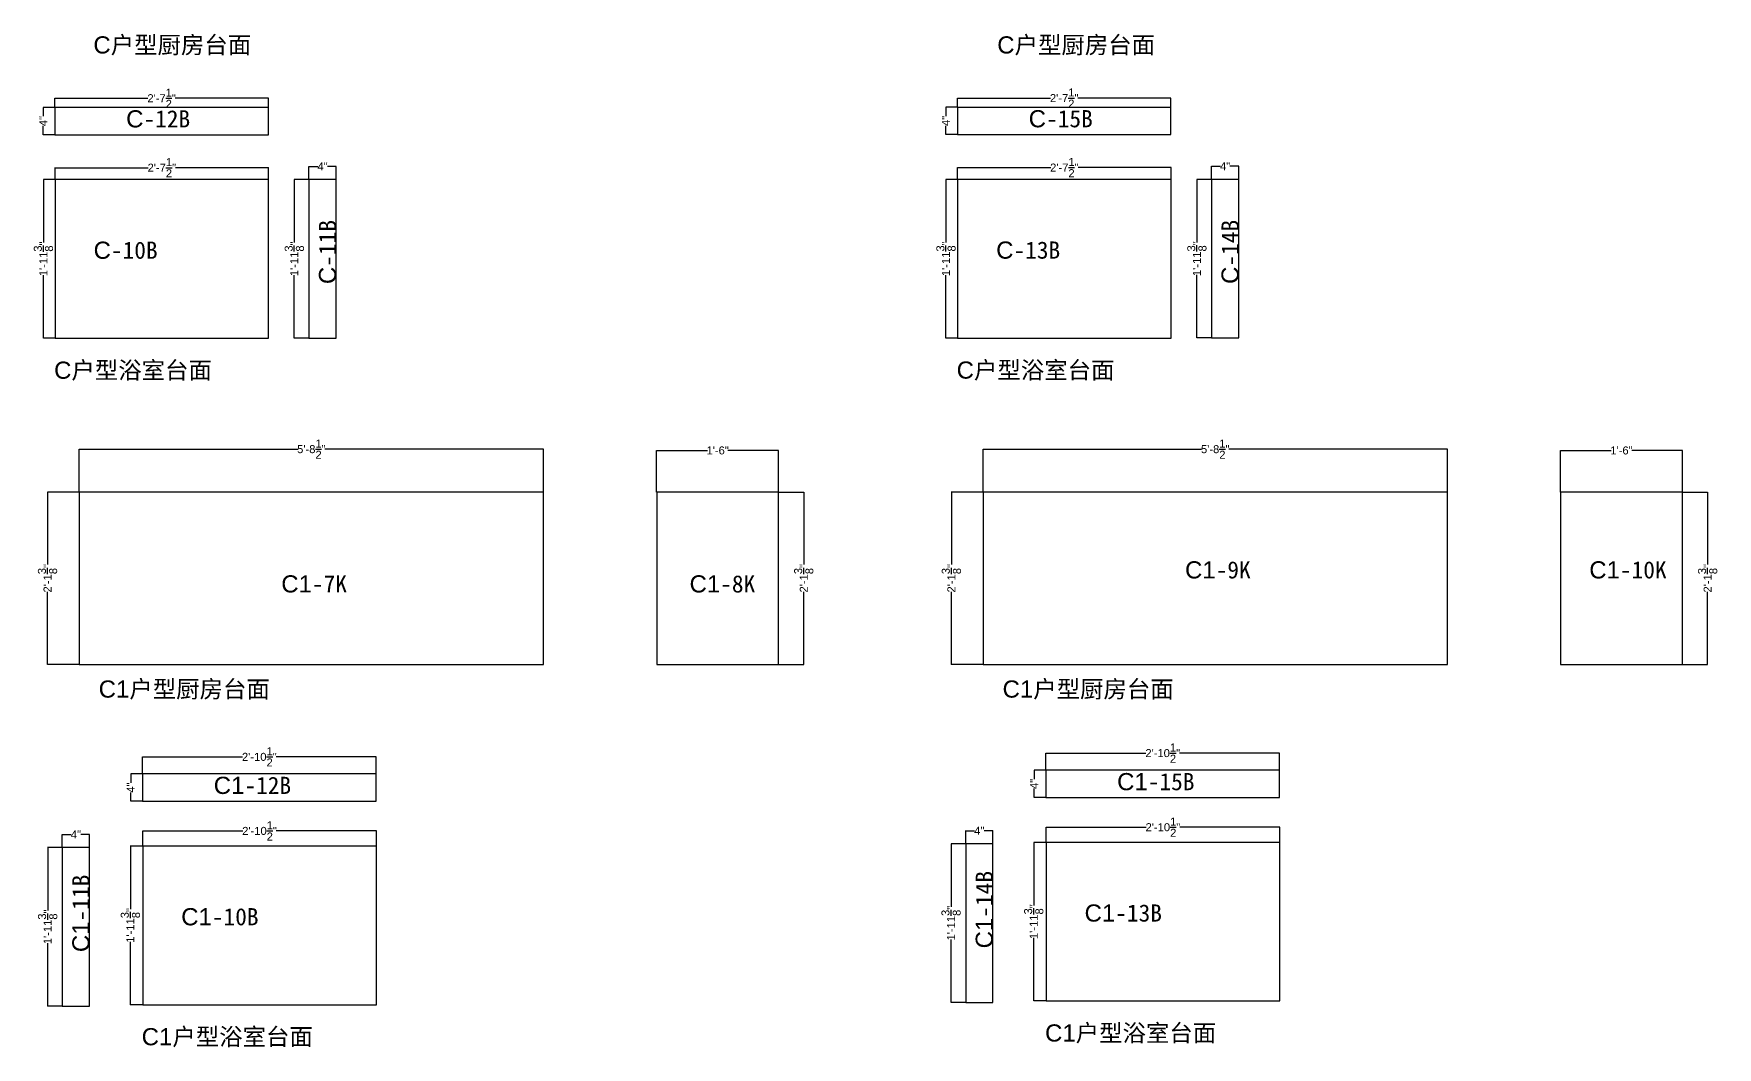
# Model space of a CAD drawing. Header units: inches. Extents: x -997106 to 39633, y -30199 to 1961.
# Drawn here: x 11716 to 18027, y -18119 to -14322 of the extents above; entities that cross this region are included whole.
import ezdxf

# ---------------------------------------------------------------- set-up
doc = ezdxf.new("R2010")
doc.units = ezdxf.units.IN
doc.header["$MEASUREMENT"] = 0
doc.layers.get('Defpoints').update_dxf_attribs({"color": 3})
doc.layers.add('编号', color=10, linetype='Continuous', plot=False)
doc.styles.get("Standard").update_dxf_attribs({"font": 'arial.ttf'})
doc.dimstyles.get("Standard").update_dxf_attribs({"dimtxt": 30, "dimasz": 1, "dimexe": 0.18, "dimexo": 0.0625, "dimgap": 0.09, "dimtad": 0, "dimtoh": 1, "dimdec": 4, "dimlfac": 0.03937, "dimzin": 0, "dimdsep": 46, "dimlunit": 4, "dimtxsty": 'Standard', "dimblk": 'ARCHTICK', "dimcen": 1, "dimadec": 0, "dimazin": 0, "dimtfac": 1, "dimtdec": 4, "dimtix": 1, "dimtofl": 0, "dimtmove": 2, "dimatfit": 3, "dimldrblk": 'ARCHTICK', "dimfxl": 1, "dimtolj": 1, "dimtzin": 0, "dimarcsym": 0})

# ---------------------------------------------------------------- blocks, each defined once
blk = doc.blocks.new('_ArchTick')
at = {"color": 0, "linetype": 'ByBlock', "const_width": 0.15}
blk.add_lwpolyline([(-0.5, -0.5), (0.5, 0.5)], dxfattribs=at)
blk = doc.blocks.new('*D314')
at = {"color": 0, "lineweight": -2, "transparency": 16777216}
for p, q in [((11887, -16039.2), (11887, -15878)), ((11887, -15878.2), (12706.1, -15878.2)), ((13627, -15878.2), (12807.9, -15878.2)), ((13627, -16039.2), (13627, -15878))]:
    blk.add_line(p, q, dxfattribs=at)
at = {"layer": 'Defpoints', "color": 0, "transparency": 16777216}
for p in [(13627, -15878.2), (11887, -16039.3), (13627, -16039.3)]:
    blk.add_point(p, dxfattribs=at)
at = {"color": 0, "lineweight": -2, "transparency": 16777216, "rotation": 180}
blk.add_blockref('_ArchTick', (11887, -15878.2), dxfattribs=at)
at = {"color": 0, "lineweight": -2, "transparency": 16777216}
blk.add_blockref('_ArchTick', (13627, -15878.2), dxfattribs=at)
at = {"color": 0, "transparency": 16777216, "insert": (12757, -15878.2), "char_height": 30, "attachment_point": 5}
blk.add_mtext('\\A1;5\'-8{\\H1x;\\S1/2;}"', dxfattribs=at)
blk = doc.blocks.new('*D315')
at = {"color": 0, "lineweight": -2, "transparency": 16777216}
for p, q in [((11887, -16039.3), (11767.8, -16039.3)), ((11768, -16039.3), (11768, -16310.7)), ((11768, -16684.3), (11768, -16412.9)), ((11887, -16684.3), (11767.8, -16684.3))]:
    blk.add_line(p, q, dxfattribs=at)
at = {"layer": 'Defpoints', "color": 0, "transparency": 16777216}
for p in [(11887, -16039.3), (11768, -16684.3), (11887, -16684.3)]:
    blk.add_point(p, dxfattribs=at)
at = {"color": 0, "lineweight": -2, "transparency": 16777216}
for p, rotation in [((11768, -16039.3), 90), ((11768, -16684.3), 270)]:
    blk.add_blockref('_ArchTick', p, dxfattribs=dict(at, rotation=rotation))
at = {"color": 0, "transparency": 16777216, "insert": (11768, -16361.8), "char_height": 30, "attachment_point": 5, "rotation": 90}
blk.add_mtext('\\A1;2\'-1{\\H1x;\\S3/8;}"', dxfattribs=at)
blk = doc.blocks.new('*D316')
at = {"color": 0, "lineweight": -2, "transparency": 16777216}
for p, q in [((14051.1, -16039.2), (14051.1, -15883)), ((14051.1, -15883.2), (14241.1, -15883.2)), ((14508.1, -15883.2), (14318.2, -15883.2)), ((14508.1, -16039.2), (14508.1, -15883))]:
    blk.add_line(p, q, dxfattribs=at)
at = {"layer": 'Defpoints', "color": 0, "transparency": 16777216}
for p in [(14508.1, -15883.2), (14051.1, -16039.3), (14508.1, -16039.3)]:
    blk.add_point(p, dxfattribs=at)
at = {"color": 0, "lineweight": -2, "transparency": 16777216, "rotation": 180}
blk.add_blockref('_ArchTick', (14051.1, -15883.2), dxfattribs=at)
at = {"color": 0, "lineweight": -2, "transparency": 16777216}
blk.add_blockref('_ArchTick', (14508.1, -15883.2), dxfattribs=at)
at = {"color": 0, "transparency": 16777216, "insert": (14279.6, -15883.2), "char_height": 30, "attachment_point": 5}
blk.add_mtext('\\A1;1\'-6"', dxfattribs=at)
blk = doc.blocks.new('*D317')
at = {"color": 0, "lineweight": -2, "transparency": 16777216}
for p, q in [((14508.2, -16039.3), (14602.6, -16039.3)), ((14602.4, -16039.3), (14602.4, -16310.7)), ((14602.4, -16684.3), (14602.4, -16412.9)), ((14508.2, -16684.3), (14602.6, -16684.3))]:
    blk.add_line(p, q, dxfattribs=at)
at = {"layer": 'Defpoints', "color": 0, "transparency": 16777216}
for p in [(14508.1, -16039.3), (14508.1, -16684.3), (14602.4, -16684.3)]:
    blk.add_point(p, dxfattribs=at)
at = {"color": 0, "lineweight": -2, "transparency": 16777216}
for p, rotation in [((14602.4, -16039.3), 90), ((14602.4, -16684.3), 270)]:
    blk.add_blockref('_ArchTick', p, dxfattribs=dict(at, rotation=rotation))
at = {"color": 0, "transparency": 16777216, "insert": (14602.4, -16361.8), "char_height": 30, "attachment_point": 5, "rotation": 90}
blk.add_mtext('\\A1;2\'-1{\\H1x;\\S3/8;}"', dxfattribs=at)
blk = doc.blocks.new('*D318')
at = {"color": 0, "lineweight": -2, "transparency": 16777216}
for p, q in [((15274.7, -16039.2), (15274.7, -15878)), ((15274.7, -15878.2), (16093.8, -15878.2)), ((17014.7, -15878.2), (16195.6, -15878.2)), ((17014.7, -16039.2), (17014.7, -15878))]:
    blk.add_line(p, q, dxfattribs=at)
at = {"layer": 'Defpoints', "color": 0, "transparency": 16777216}
for p in [(17014.7, -15878.2), (15274.7, -16039.3), (17014.7, -16039.3)]:
    blk.add_point(p, dxfattribs=at)
at = {"color": 0, "lineweight": -2, "transparency": 16777216, "rotation": 180}
blk.add_blockref('_ArchTick', (15274.7, -15878.2), dxfattribs=at)
at = {"color": 0, "lineweight": -2, "transparency": 16777216}
blk.add_blockref('_ArchTick', (17014.7, -15878.2), dxfattribs=at)
at = {"color": 0, "transparency": 16777216, "insert": (16144.7, -15878.2), "char_height": 30, "attachment_point": 5}
blk.add_mtext('\\A1;5\'-8{\\H1x;\\S1/2;}"', dxfattribs=at)
blk = doc.blocks.new('*D319')
at = {"color": 0, "lineweight": -2, "transparency": 16777216}
for p, q in [((15274.7, -16039.3), (15155.5, -16039.3)), ((15155.7, -16039.3), (15155.7, -16310.7)), ((15155.7, -16684.3), (15155.7, -16412.9)), ((15274.7, -16684.3), (15155.5, -16684.3))]:
    blk.add_line(p, q, dxfattribs=at)
at = {"layer": 'Defpoints', "color": 0, "transparency": 16777216}
for p in [(15274.7, -16039.3), (15155.7, -16684.3), (15274.7, -16684.3)]:
    blk.add_point(p, dxfattribs=at)
at = {"color": 0, "lineweight": -2, "transparency": 16777216}
for p, rotation in [((15155.7, -16039.3), 90), ((15155.7, -16684.3), 270)]:
    blk.add_blockref('_ArchTick', p, dxfattribs=dict(at, rotation=rotation))
at = {"color": 0, "transparency": 16777216, "insert": (15155.7, -16361.8), "char_height": 30, "attachment_point": 5, "rotation": 90}
blk.add_mtext('\\A1;2\'-1{\\H1x;\\S3/8;}"', dxfattribs=at)
blk = doc.blocks.new('*D320')
at = {"color": 0, "lineweight": -2, "transparency": 16777216}
for p, q in [((17438.8, -16039.2), (17438.8, -15883)), ((17438.8, -15883.2), (17628.8, -15883.2)), ((17895.8, -15883.2), (17705.9, -15883.2)), ((17895.8, -16039.2), (17895.8, -15883))]:
    blk.add_line(p, q, dxfattribs=at)
at = {"layer": 'Defpoints', "color": 0, "transparency": 16777216}
for p in [(17895.8, -15883.2), (17438.8, -16039.3), (17895.8, -16039.3)]:
    blk.add_point(p, dxfattribs=at)
at = {"color": 0, "lineweight": -2, "transparency": 16777216, "rotation": 180}
blk.add_blockref('_ArchTick', (17438.8, -15883.2), dxfattribs=at)
at = {"color": 0, "lineweight": -2, "transparency": 16777216}
blk.add_blockref('_ArchTick', (17895.8, -15883.2), dxfattribs=at)
at = {"color": 0, "transparency": 16777216, "insert": (17667.3, -15883.2), "char_height": 30, "attachment_point": 5}
blk.add_mtext('\\A1;1\'-6"', dxfattribs=at)
blk = doc.blocks.new('*D321')
at = {"color": 0, "lineweight": -2, "transparency": 16777216}
for p, q in [((17895.9, -16039.3), (17990.3, -16039.3)), ((17990.1, -16039.3), (17990.1, -16310.7)), ((17990.1, -16684.3), (17990.1, -16412.9)), ((17895.9, -16684.3), (17990.3, -16684.3))]:
    blk.add_line(p, q, dxfattribs=at)
at = {"layer": 'Defpoints', "color": 0, "transparency": 16777216}
for p in [(17895.8, -16039.3), (17895.8, -16684.3), (17990.1, -16684.3)]:
    blk.add_point(p, dxfattribs=at)
at = {"color": 0, "lineweight": -2, "transparency": 16777216}
for p, rotation in [((17990.1, -16039.3), 90), ((17990.1, -16684.3), 270)]:
    blk.add_blockref('_ArchTick', p, dxfattribs=dict(at, rotation=rotation))
at = {"color": 0, "transparency": 16777216, "insert": (17990.1, -16361.8), "char_height": 30, "attachment_point": 5, "rotation": 90}
blk.add_mtext('\\A1;2\'-1{\\H1x;\\S3/8;}"', dxfattribs=at)
blk = doc.blocks.new('*D1256')
at = {"color": 0, "lineweight": -2, "transparency": 16777216}
for p, q in [((12747.8, -14868.3), (12692.8, -14868.3)), ((12692.9, -14868.3), (12692.9, -15104.2)), ((12692.9, -15462.3), (12692.9, -15226.4)), ((12747.8, -15462.3), (12692.8, -15462.3))]:
    blk.add_line(p, q, dxfattribs=at)
at = {"layer": 'Defpoints', "color": 0, "transparency": 16777216}
for p in [(12747.9, -14868.3), (12692.9, -15462.3), (12747.9, -15462.3)]:
    blk.add_point(p, dxfattribs=at)
at = {"color": 0, "lineweight": -2, "transparency": 16777216}
for p, rotation in [((12692.9, -14868.3), 90), ((12692.9, -15462.3), 270)]:
    blk.add_blockref('_ArchTick', p, dxfattribs=dict(at, rotation=rotation))
at = {"color": 0, "transparency": 16777216, "insert": (12692.9, -15165.3), "char_height": 30, "attachment_point": 5, "rotation": 90}
blk.add_mtext('\\A1;1\'-11{\\H1x;\\S3/8;}"', dxfattribs=at)
blk = doc.blocks.new('*D1257')
at = {"color": 0, "lineweight": -2, "transparency": 16777216}
for p, q in [((12747.9, -14868.2), (12747.9, -14819)), ((12747.9, -14819.2), (12781, -14819.2)), ((12849.9, -14819.2), (12816.8, -14819.2)), ((12849.9, -14868.2), (12849.9, -14819))]:
    blk.add_line(p, q, dxfattribs=at)
at = {"layer": 'Defpoints', "color": 0, "transparency": 16777216}
for p in [(12849.9, -14819.2), (12747.9, -14868.3), (12849.9, -14868.3)]:
    blk.add_point(p, dxfattribs=at)
at = {"color": 0, "lineweight": -2, "transparency": 16777216, "rotation": 180}
blk.add_blockref('_ArchTick', (12747.9, -14819.2), dxfattribs=at)
at = {"color": 0, "lineweight": -2, "transparency": 16777216}
blk.add_blockref('_ArchTick', (12849.9, -14819.2), dxfattribs=at)
at = {"color": 0, "transparency": 16777216, "insert": (12798.9, -14819.2), "char_height": 30, "attachment_point": 5}
blk.add_mtext('\\A1;4"', dxfattribs=at)
blk = doc.blocks.new('*D1258')
at = {"color": 0, "lineweight": -2, "transparency": 16777216}
for p, q in [((11796.4, -14868.5), (11796.4, -14823.8)), ((11796.4, -14824), (12145.2, -14824)), ((12596.4, -14824), (12247.5, -14824)), ((12596.4, -14868.5), (12596.4, -14823.8))]:
    blk.add_line(p, q, dxfattribs=at)
at = {"layer": 'Defpoints', "color": 0, "transparency": 16777216}
for p in [(12596.4, -14824), (11796.4, -14868.5), (12596.4, -14868.5)]:
    blk.add_point(p, dxfattribs=at)
at = {"color": 0, "lineweight": -2, "transparency": 16777216, "rotation": 180}
blk.add_blockref('_ArchTick', (11796.4, -14824), dxfattribs=at)
at = {"color": 0, "lineweight": -2, "transparency": 16777216}
blk.add_blockref('_ArchTick', (12596.4, -14824), dxfattribs=at)
at = {"color": 0, "transparency": 16777216, "insert": (12196.4, -14824), "char_height": 30, "attachment_point": 5}
blk.add_mtext('\\A1;2\'-7{\\H1x;\\S1/2;}"', dxfattribs=at)
blk = doc.blocks.new('*D1259')
at = {"color": 0, "lineweight": -2, "transparency": 16777216}
for p, q in [((11796.3, -14868.5), (11752.4, -14868.5)), ((11752.6, -14868.5), (11752.6, -15104.5)), ((11752.6, -15462.5), (11752.6, -15226.6)), ((11796.3, -15462.5), (11752.4, -15462.5))]:
    blk.add_line(p, q, dxfattribs=at)
at = {"layer": 'Defpoints', "color": 0, "transparency": 16777216}
for p in [(11796.4, -14868.5), (11752.6, -15462.5), (11796.4, -15462.5)]:
    blk.add_point(p, dxfattribs=at)
at = {"color": 0, "lineweight": -2, "transparency": 16777216}
for p, rotation in [((11752.6, -14868.5), 90), ((11752.6, -15462.5), 270)]:
    blk.add_blockref('_ArchTick', p, dxfattribs=dict(at, rotation=rotation))
at = {"color": 0, "transparency": 16777216, "insert": (11752.6, -15165.5), "char_height": 30, "attachment_point": 5, "rotation": 90}
blk.add_mtext('\\A1;1\'-11{\\H1x;\\S3/8;}"', dxfattribs=at)
blk = doc.blocks.new('*D1260')
at = {"color": 0, "lineweight": -2, "transparency": 16777216}
for p, q in [((11795.6, -14598.4), (11751.9, -14598.4)), ((11752.1, -14598.4), (11752.1, -14631.5)), ((11795.6, -14700.4), (11751.9, -14700.4)), ((11752.1, -14700.4), (11752.1, -14667.3))]:
    blk.add_line(p, q, dxfattribs=at)
at = {"layer": 'Defpoints', "color": 0, "transparency": 16777216}
for p in [(11795.7, -14598.4), (11752.1, -14700.4), (11795.7, -14700.4)]:
    blk.add_point(p, dxfattribs=at)
at = {"color": 0, "lineweight": -2, "transparency": 16777216}
for p, rotation in [((11752.1, -14598.4), 90), ((11752.1, -14700.4), 270)]:
    blk.add_blockref('_ArchTick', p, dxfattribs=dict(at, rotation=rotation))
at = {"color": 0, "transparency": 16777216, "insert": (11752.1, -14649.4), "char_height": 30, "attachment_point": 5, "rotation": 90}
blk.add_mtext('\\A1;4"', dxfattribs=at)
blk = doc.blocks.new('*D1261')
at = {"color": 0, "lineweight": -2, "transparency": 16777216}
for p, q in [((11795.7, -14598.3), (11795.7, -14563.6)), ((11795.7, -14563.8), (12144.5, -14563.8)), ((12595.7, -14563.8), (12246.8, -14563.8)), ((12595.7, -14598.3), (12595.7, -14563.6))]:
    blk.add_line(p, q, dxfattribs=at)
at = {"layer": 'Defpoints', "color": 0, "transparency": 16777216}
for p in [(12595.7, -14563.8), (11795.7, -14598.4), (12595.7, -14598.4)]:
    blk.add_point(p, dxfattribs=at)
at = {"color": 0, "lineweight": -2, "transparency": 16777216, "rotation": 180}
blk.add_blockref('_ArchTick', (11795.7, -14563.8), dxfattribs=at)
at = {"color": 0, "lineweight": -2, "transparency": 16777216}
blk.add_blockref('_ArchTick', (12595.7, -14563.8), dxfattribs=at)
at = {"color": 0, "transparency": 16777216, "insert": (12195.7, -14563.8), "char_height": 30, "attachment_point": 5}
blk.add_mtext('\\A1;2\'-7{\\H1x;\\S1/2;}"', dxfattribs=at)
blk = doc.blocks.new('*D1262')
at = {"color": 0, "lineweight": -2, "transparency": 16777216}
for p, q in [((16130.7, -14867.8), (16075.6, -14867.8)), ((16075.8, -14867.8), (16075.8, -15103.7)), ((16075.8, -15461.8), (16075.8, -15225.9)), ((16130.7, -15461.8), (16075.6, -15461.8))]:
    blk.add_line(p, q, dxfattribs=at)
at = {"layer": 'Defpoints', "color": 0, "transparency": 16777216}
for p in [(16130.8, -14867.8), (16075.8, -15461.8), (16130.8, -15461.8)]:
    blk.add_point(p, dxfattribs=at)
at = {"color": 0, "lineweight": -2, "transparency": 16777216}
for p, rotation in [((16075.8, -14867.8), 90), ((16075.8, -15461.8), 270)]:
    blk.add_blockref('_ArchTick', p, dxfattribs=dict(at, rotation=rotation))
at = {"color": 0, "transparency": 16777216, "insert": (16075.8, -15164.8), "char_height": 30, "attachment_point": 5, "rotation": 90}
blk.add_mtext('\\A1;1\'-11{\\H1x;\\S3/8;}"', dxfattribs=at)
blk = doc.blocks.new('*D1263')
at = {"color": 0, "lineweight": -2, "transparency": 16777216}
for p, q in [((16130.8, -14867.7), (16130.8, -14818.5)), ((16130.8, -14818.7), (16163.8, -14818.7)), ((16232.8, -14818.7), (16199.7, -14818.7)), ((16232.8, -14867.7), (16232.8, -14818.5))]:
    blk.add_line(p, q, dxfattribs=at)
at = {"layer": 'Defpoints', "color": 0, "transparency": 16777216}
for p in [(16232.8, -14818.7), (16130.8, -14867.8), (16232.8, -14867.8)]:
    blk.add_point(p, dxfattribs=at)
at = {"color": 0, "lineweight": -2, "transparency": 16777216, "rotation": 180}
blk.add_blockref('_ArchTick', (16130.8, -14818.7), dxfattribs=at)
at = {"color": 0, "lineweight": -2, "transparency": 16777216}
blk.add_blockref('_ArchTick', (16232.8, -14818.7), dxfattribs=at)
at = {"color": 0, "transparency": 16777216, "insert": (16181.8, -14818.7), "char_height": 30, "attachment_point": 5}
blk.add_mtext('\\A1;4"', dxfattribs=at)
blk = doc.blocks.new('*D1264')
at = {"color": 0, "lineweight": -2, "transparency": 16777216}
for p, q in [((15179.2, -14868), (15179.2, -14823.3)), ((15179.2, -14823.5), (15528.1, -14823.5)), ((15979.2, -14823.5), (15630.4, -14823.5)), ((15979.2, -14868), (15979.2, -14823.3))]:
    blk.add_line(p, q, dxfattribs=at)
at = {"layer": 'Defpoints', "color": 0, "transparency": 16777216}
for p in [(15979.2, -14823.5), (15179.2, -14868), (15979.2, -14868)]:
    blk.add_point(p, dxfattribs=at)
at = {"color": 0, "lineweight": -2, "transparency": 16777216, "rotation": 180}
blk.add_blockref('_ArchTick', (15179.2, -14823.5), dxfattribs=at)
at = {"color": 0, "lineweight": -2, "transparency": 16777216}
blk.add_blockref('_ArchTick', (15979.2, -14823.5), dxfattribs=at)
at = {"color": 0, "transparency": 16777216, "insert": (15579.2, -14823.5), "char_height": 30, "attachment_point": 5}
blk.add_mtext('\\A1;2\'-7{\\H1x;\\S1/2;}"', dxfattribs=at)
blk = doc.blocks.new('*D1265')
at = {"color": 0, "lineweight": -2, "transparency": 16777216}
for p, q in [((15179.2, -14868), (15135.2, -14868)), ((15135.4, -14868), (15135.4, -15104)), ((15135.4, -15462), (15135.4, -15226.1)), ((15179.2, -15462), (15135.2, -15462))]:
    blk.add_line(p, q, dxfattribs=at)
at = {"layer": 'Defpoints', "color": 0, "transparency": 16777216}
for p in [(15179.2, -14868), (15135.4, -15462), (15179.2, -15462)]:
    blk.add_point(p, dxfattribs=at)
at = {"color": 0, "lineweight": -2, "transparency": 16777216}
for p, rotation in [((15135.4, -14868), 90), ((15135.4, -15462), 270)]:
    blk.add_blockref('_ArchTick', p, dxfattribs=dict(at, rotation=rotation))
at = {"color": 0, "transparency": 16777216, "insert": (15135.4, -15165), "char_height": 30, "attachment_point": 5, "rotation": 90}
blk.add_mtext('\\A1;1\'-11{\\H1x;\\S3/8;}"', dxfattribs=at)
blk = doc.blocks.new('*D1266')
at = {"color": 0, "lineweight": -2, "transparency": 16777216}
for p, q in [((15178.4, -14597.9), (15134.8, -14597.9)), ((15135, -14597.9), (15135, -14631)), ((15178.4, -14699.9), (15134.8, -14699.9)), ((15135, -14699.9), (15135, -14666.8))]:
    blk.add_line(p, q, dxfattribs=at)
at = {"layer": 'Defpoints', "color": 0, "transparency": 16777216}
for p in [(15178.5, -14597.9), (15135, -14699.9), (15178.5, -14699.9)]:
    blk.add_point(p, dxfattribs=at)
at = {"color": 0, "lineweight": -2, "transparency": 16777216}
for p, rotation in [((15135, -14597.9), 90), ((15135, -14699.9), 270)]:
    blk.add_blockref('_ArchTick', p, dxfattribs=dict(at, rotation=rotation))
at = {"color": 0, "transparency": 16777216, "insert": (15135, -14648.9), "char_height": 30, "attachment_point": 5, "rotation": 90}
blk.add_mtext('\\A1;4"', dxfattribs=at)
blk = doc.blocks.new('*D1267')
at = {"color": 0, "lineweight": -2, "transparency": 16777216}
for p, q in [((15178.5, -14597.8), (15178.5, -14563.1)), ((15178.5, -14563.3), (15527.4, -14563.3)), ((15978.5, -14563.3), (15629.7, -14563.3)), ((15978.5, -14597.8), (15978.5, -14563.1))]:
    blk.add_line(p, q, dxfattribs=at)
at = {"layer": 'Defpoints', "color": 0, "transparency": 16777216}
for p in [(15978.5, -14563.3), (15178.5, -14597.9), (15978.5, -14597.9)]:
    blk.add_point(p, dxfattribs=at)
at = {"color": 0, "lineweight": -2, "transparency": 16777216, "rotation": 180}
blk.add_blockref('_ArchTick', (15178.5, -14563.3), dxfattribs=at)
at = {"color": 0, "lineweight": -2, "transparency": 16777216}
blk.add_blockref('_ArchTick', (15978.5, -14563.3), dxfattribs=at)
at = {"color": 0, "transparency": 16777216, "insert": (15578.5, -14563.3), "char_height": 30, "attachment_point": 5}
blk.add_mtext('\\A1;2\'-7{\\H1x;\\S1/2;}"', dxfattribs=at)
blk = doc.blocks.new('*D1516')
at = {"color": 0, "lineweight": -2, "transparency": 16777216}
for p, q in [((11823.4, -17370.5), (11768.4, -17370.5)), ((11768.6, -17370.5), (11768.6, -17606.4)), ((11768.6, -17964.5), (11768.6, -17728.5)), ((11823.4, -17964.5), (11768.4, -17964.5))]:
    blk.add_line(p, q, dxfattribs=at)
at = {"layer": 'Defpoints', "color": 0, "transparency": 16777216}
for p in [(11823.5, -17370.5), (11768.6, -17964.5), (11823.5, -17964.5)]:
    blk.add_point(p, dxfattribs=at)
at = {"color": 0, "lineweight": -2, "transparency": 16777216}
for p, rotation in [((11768.6, -17370.5), 90), ((11768.6, -17964.5), 270)]:
    blk.add_blockref('_ArchTick', p, dxfattribs=dict(at, rotation=rotation))
at = {"color": 0, "transparency": 16777216, "insert": (11768.6, -17667.5), "char_height": 30, "attachment_point": 5, "rotation": 90}
blk.add_mtext('\\A1;1\'-11{\\H1x;\\S3/8;}"', dxfattribs=at)
blk = doc.blocks.new('*D1517')
at = {"color": 0, "lineweight": -2, "transparency": 16777216}
for p, q in [((11823.5, -17370.4), (11823.5, -17321.2)), ((11823.5, -17321.4), (11856.6, -17321.4)), ((11925.5, -17321.4), (11892.4, -17321.4)), ((11925.5, -17370.4), (11925.5, -17321.2))]:
    blk.add_line(p, q, dxfattribs=at)
at = {"layer": 'Defpoints', "color": 0, "transparency": 16777216}
for p in [(11925.5, -17321.4), (11823.5, -17370.5), (11925.5, -17370.5)]:
    blk.add_point(p, dxfattribs=at)
at = {"color": 0, "lineweight": -2, "transparency": 16777216, "rotation": 180}
blk.add_blockref('_ArchTick', (11823.5, -17321.4), dxfattribs=at)
at = {"color": 0, "lineweight": -2, "transparency": 16777216}
blk.add_blockref('_ArchTick', (11925.5, -17321.4), dxfattribs=at)
at = {"color": 0, "transparency": 16777216, "insert": (11874.5, -17321.4), "char_height": 30, "attachment_point": 5}
blk.add_mtext('\\A1;4"', dxfattribs=at)
blk = doc.blocks.new('*D1514')
at = {"color": 0, "lineweight": -2, "transparency": 16777216}
for p, q in [((12123.9, -17094.9), (12079.9, -17094.9)), ((12080, -17094.9), (12080, -17128)), ((12080, -17196.9), (12080, -17163.8)), ((12123.9, -17196.9), (12079.9, -17196.9))]:
    blk.add_line(p, q, dxfattribs=at)
at = {"layer": 'Defpoints', "color": 0, "transparency": 16777216}
for p in [(12123.9, -17094.9), (12080, -17196.9), (12123.9, -17196.9)]:
    blk.add_point(p, dxfattribs=at)
at = {"color": 0, "lineweight": -2, "transparency": 16777216}
for p, rotation in [((12080, -17094.9), 90), ((12080, -17196.9), 270)]:
    blk.add_blockref('_ArchTick', p, dxfattribs=dict(at, rotation=rotation))
at = {"color": 0, "transparency": 16777216, "insert": (12080, -17145.9), "char_height": 30, "attachment_point": 5, "rotation": 90}
blk.add_mtext('\\A1;4"', dxfattribs=at)
blk = doc.blocks.new('*D1515')
at = {"color": 0, "lineweight": -2, "transparency": 16777216}
for p, q in [((12124.6, -17365), (12078.3, -17365)), ((12078.5, -17365), (12078.5, -17600.9)), ((12078.5, -17959), (12078.5, -17723.1)), ((12124.6, -17959), (12078.3, -17959))]:
    blk.add_line(p, q, dxfattribs=at)
at = {"layer": 'Defpoints', "color": 0, "transparency": 16777216}
for p in [(12124.7, -17365), (12078.5, -17959), (12124.7, -17959)]:
    blk.add_point(p, dxfattribs=at)
at = {"color": 0, "lineweight": -2, "transparency": 16777216}
for p, rotation in [((12078.5, -17365), 90), ((12078.5, -17959), 270)]:
    blk.add_blockref('_ArchTick', p, dxfattribs=dict(at, rotation=rotation))
at = {"color": 0, "transparency": 16777216, "insert": (12078.5, -17662), "char_height": 30, "attachment_point": 5, "rotation": 90}
blk.add_mtext('\\A1;1\'-11{\\H1x;\\S3/8;}"', dxfattribs=at)
blk = doc.blocks.new('*D1518')
at = {"color": 0, "lineweight": -2, "transparency": 16777216}
for p, q in [((12123.9, -17094.8), (12123.9, -17030.5)), ((12123.9, -17030.7), (12499.1, -17030.7)), ((12999.9, -17030.7), (12624.7, -17030.7)), ((12999.9, -17094.8), (12999.9, -17030.5))]:
    blk.add_line(p, q, dxfattribs=at)
at = {"layer": 'Defpoints', "color": 0, "transparency": 16777216}
for p in [(12999.9, -17030.7), (12123.9, -17094.9), (12999.9, -17094.9)]:
    blk.add_point(p, dxfattribs=at)
at = {"color": 0, "lineweight": -2, "transparency": 16777216, "rotation": 180}
blk.add_blockref('_ArchTick', (12123.9, -17030.7), dxfattribs=at)
at = {"color": 0, "lineweight": -2, "transparency": 16777216}
blk.add_blockref('_ArchTick', (12999.9, -17030.7), dxfattribs=at)
at = {"color": 0, "transparency": 16777216, "insert": (12561.9, -17030.7), "char_height": 30, "attachment_point": 5}
blk.add_mtext('\\A1;2\'-10{\\H1x;\\S1/2;}"', dxfattribs=at)
blk = doc.blocks.new('*D1519')
at = {"color": 0, "lineweight": -2, "transparency": 16777216}
for p, q in [((12124.7, -17365), (12124.7, -17307.9)), ((12124.7, -17308.1), (12499.9, -17308.1)), ((13000.7, -17308.1), (12625.5, -17308.1)), ((13000.7, -17365), (13000.7, -17307.9))]:
    blk.add_line(p, q, dxfattribs=at)
at = {"layer": 'Defpoints', "color": 0, "transparency": 16777216}
for p in [(13000.7, -17308.1), (12124.7, -17365), (13000.7, -17365)]:
    blk.add_point(p, dxfattribs=at)
at = {"color": 0, "lineweight": -2, "transparency": 16777216, "rotation": 180}
blk.add_blockref('_ArchTick', (12124.7, -17308.1), dxfattribs=at)
at = {"color": 0, "lineweight": -2, "transparency": 16777216}
blk.add_blockref('_ArchTick', (13000.7, -17308.1), dxfattribs=at)
at = {"color": 0, "transparency": 16777216, "insert": (12562.7, -17308.1), "char_height": 30, "attachment_point": 5}
blk.add_mtext('\\A1;2\'-10{\\H1x;\\S1/2;}"', dxfattribs=at)
blk = doc.blocks.new('*D1522')
at = {"color": 0, "lineweight": -2, "transparency": 16777216}
for p, q in [((15209.4, -17356.5), (15154.3, -17356.5)), ((15154.5, -17356.5), (15154.5, -17592.4)), ((15154.5, -17950.5), (15154.5, -17714.6)), ((15209.4, -17950.5), (15154.3, -17950.5))]:
    blk.add_line(p, q, dxfattribs=at)
at = {"layer": 'Defpoints', "color": 0, "transparency": 16777216}
for p in [(15209.4, -17356.5), (15154.5, -17950.5), (15209.4, -17950.5)]:
    blk.add_point(p, dxfattribs=at)
at = {"color": 0, "lineweight": -2, "transparency": 16777216}
for p, rotation in [((15154.5, -17356.5), 90), ((15154.5, -17950.5), 270)]:
    blk.add_blockref('_ArchTick', p, dxfattribs=dict(at, rotation=rotation))
at = {"color": 0, "transparency": 16777216, "insert": (15154.5, -17653.5), "char_height": 30, "attachment_point": 5, "rotation": 90}
blk.add_mtext('\\A1;1\'-11{\\H1x;\\S3/8;}"', dxfattribs=at)
blk = doc.blocks.new('*D1523')
at = {"color": 0, "lineweight": -2, "transparency": 16777216}
for p, q in [((15209.4, -17356.4), (15209.4, -17307.2)), ((15209.4, -17307.4), (15242.5, -17307.4)), ((15311.4, -17307.4), (15278.4, -17307.4)), ((15311.4, -17356.4), (15311.4, -17307.2))]:
    blk.add_line(p, q, dxfattribs=at)
at = {"layer": 'Defpoints', "color": 0, "transparency": 16777216}
for p in [(15311.4, -17307.4), (15209.4, -17356.5), (15311.4, -17356.5)]:
    blk.add_point(p, dxfattribs=at)
at = {"color": 0, "lineweight": -2, "transparency": 16777216, "rotation": 180}
blk.add_blockref('_ArchTick', (15209.4, -17307.4), dxfattribs=at)
at = {"color": 0, "lineweight": -2, "transparency": 16777216}
blk.add_blockref('_ArchTick', (15311.4, -17307.4), dxfattribs=at)
at = {"color": 0, "transparency": 16777216, "insert": (15260.4, -17307.4), "char_height": 30, "attachment_point": 5}
blk.add_mtext('\\A1;4"', dxfattribs=at)
blk = doc.blocks.new('*D1520')
at = {"color": 0, "lineweight": -2, "transparency": 16777216}
for p, q in [((15509.8, -17081), (15465.8, -17081)), ((15466, -17081), (15466, -17114)), ((15466, -17183), (15466, -17149.9)), ((15509.8, -17183), (15465.8, -17183))]:
    blk.add_line(p, q, dxfattribs=at)
at = {"layer": 'Defpoints', "color": 0, "transparency": 16777216}
for p in [(15509.9, -17081), (15466, -17183), (15509.9, -17183)]:
    blk.add_point(p, dxfattribs=at)
at = {"color": 0, "lineweight": -2, "transparency": 16777216}
for p, rotation in [((15466, -17081), 90), ((15466, -17183), 270)]:
    blk.add_blockref('_ArchTick', p, dxfattribs=dict(at, rotation=rotation))
at = {"color": 0, "transparency": 16777216, "insert": (15466, -17132), "char_height": 30, "attachment_point": 5, "rotation": 90}
blk.add_mtext('\\A1;4"', dxfattribs=at)
blk = doc.blocks.new('*D1521')
at = {"color": 0, "lineweight": -2, "transparency": 16777216}
for p, q in [((15510.5, -17351.1), (15464.2, -17351.1)), ((15464.4, -17351.1), (15464.4, -17587)), ((15464.4, -17945.1), (15464.4, -17709.2)), ((15510.5, -17945.1), (15464.2, -17945.1))]:
    blk.add_line(p, q, dxfattribs=at)
at = {"layer": 'Defpoints', "color": 0, "transparency": 16777216}
for p in [(15510.6, -17351.1), (15464.4, -17945.1), (15510.6, -17945.1)]:
    blk.add_point(p, dxfattribs=at)
at = {"color": 0, "lineweight": -2, "transparency": 16777216}
for p, rotation in [((15464.4, -17351.1), 90), ((15464.4, -17945.1), 270)]:
    blk.add_blockref('_ArchTick', p, dxfattribs=dict(at, rotation=rotation))
at = {"color": 0, "transparency": 16777216, "insert": (15464.4, -17648.1), "char_height": 30, "attachment_point": 5, "rotation": 90}
blk.add_mtext('\\A1;1\'-11{\\H1x;\\S3/8;}"', dxfattribs=at)
blk = doc.blocks.new('*D1524')
at = {"color": 0, "lineweight": -2, "transparency": 16777216}
for p, q in [((15509.9, -17080.9), (15509.9, -17016.6)), ((15509.9, -17016.7), (15885, -17016.7)), ((16385.9, -17016.7), (16010.7, -17016.7)), ((16385.9, -17080.9), (16385.9, -17016.6))]:
    blk.add_line(p, q, dxfattribs=at)
at = {"layer": 'Defpoints', "color": 0, "transparency": 16777216}
for p in [(16385.9, -17016.7), (15509.9, -17081), (16385.9, -17081)]:
    blk.add_point(p, dxfattribs=at)
at = {"color": 0, "lineweight": -2, "transparency": 16777216, "rotation": 180}
blk.add_blockref('_ArchTick', (15509.9, -17016.7), dxfattribs=at)
at = {"color": 0, "lineweight": -2, "transparency": 16777216}
blk.add_blockref('_ArchTick', (16385.9, -17016.7), dxfattribs=at)
at = {"color": 0, "transparency": 16777216, "insert": (15947.9, -17016.7), "char_height": 30, "attachment_point": 5}
blk.add_mtext('\\A1;2\'-10{\\H1x;\\S1/2;}"', dxfattribs=at)
blk = doc.blocks.new('*D1525')
at = {"color": 0, "lineweight": -2, "transparency": 16777216}
for p, q in [((15510.6, -17351), (15510.6, -17294)), ((15510.6, -17294.2), (15885.8, -17294.2)), ((16386.6, -17294.2), (16011.4, -17294.2)), ((16386.6, -17351), (16386.6, -17294))]:
    blk.add_line(p, q, dxfattribs=at)
at = {"layer": 'Defpoints', "color": 0, "transparency": 16777216}
for p in [(15510.6, -17351.1), (16386.6, -17294.2), (16386.6, -17351.1)]:
    blk.add_point(p, dxfattribs=at)
at = {"color": 0, "lineweight": -2, "transparency": 16777216, "rotation": 180}
blk.add_blockref('_ArchTick', (15510.6, -17294.2), dxfattribs=at)
at = {"color": 0, "lineweight": -2, "transparency": 16777216}
blk.add_blockref('_ArchTick', (16386.6, -17294.2), dxfattribs=at)
at = {"color": 0, "transparency": 16777216, "insert": (15948.6, -17294.2), "char_height": 30, "attachment_point": 5}
blk.add_mtext('\\A1;2\'-10{\\H1x;\\S1/2;}"', dxfattribs=at)

msp = doc.modelspace()

# ---------------------------------------------------------------- linework, layer by layer
for points in [[(11795.65068, -14700.41041), (12595.65068, -14700.41041), (12595.65068, -14598.41041), (11795.65068, -14598.41041)], [(15178.51107, -14699.91041), (15978.51107, -14699.91041), (15978.51107, -14597.91041), (15178.51107, -14597.91041)], [(11796.38397, -15462.54278), (12596.38397, -15462.54278), (12596.38397, -14868.54278), (11796.38397, -14868.54278)], [(12747.88986, -15462.29629), (12849.88986, -15462.29629), (12849.88986, -14868.29629), (12747.88986, -14868.29629)], [(15179.24436, -15462.04278), (15979.24436, -15462.04278), (15979.24436, -14868.04278), (15179.24436, -14868.04278)], [(16130.75025, -15461.79629), (16232.75025, -15461.79629), (16232.75025, -14867.79629), (16130.75025, -14867.79629)], [(11887.0131, -16684.28067), (13627.0131, -16684.28067), (13627.0131, -16039.28067), (11887.0131, -16039.28067)], [(14051.12725, -16684.28067), (14508.12725, -16684.28067), (14508.12725, -16039.28067), (14051.12725, -16039.28067)], [(15274.72857, -16684.28067), (17014.72857, -16684.28067), (17014.72857, -16039.28067), (15274.72857, -16039.28067)], [(17438.84272, -16684.28067), (17895.84272, -16684.28067), (17895.84272, -16039.28067), (17438.84272, -16039.28067)], [(12123.93325, -17196.90771), (12999.93325, -17196.90771), (12999.93325, -17094.90771), (12123.93325, -17094.90771)], [(15509.85791, -17182.95084), (16385.85791, -17182.95084), (16385.85791, -17080.95084), (15509.85791, -17080.95084)], [(15510.5912, -17945.08321), (16386.5912, -17945.08321), (16386.5912, -17351.08321), (15510.5912, -17351.08321)], [(11823.50888, -17964.45157), (11925.50888, -17964.45157), (11925.50888, -17370.45157), (11823.50888, -17370.45157)], [(12124.66654, -17959.04008), (13000.66654, -17959.04008), (13000.66654, -17365.04008), (12124.66654, -17365.04008)], [(15209.43354, -17950.49469), (15311.43354, -17950.49469), (15311.43354, -17356.49469), (15209.43354, -17356.49469)]]:
    msp.add_lwpolyline(points, close=True)

# ---------------------------------------------------------------- texts
at = {"char_height": 64.3508622, "attachment_point": 1}
for s, insert in [('C{\\fSimSun|b0|i0|c134|p2;户型厨房台面}', (11939.9131, -14331.90302)), ('C{\\fSimSun|b0|i0|c134|p2;户型厨房台面}', (15327.62857, -14331.90302)), ('C{\\fSimSun|b0|i0|c134|p2;户型浴室台面}', (11792.57873, -15550.25964)), ('C{\\fSimSun|b0|i0|c134|p2;户型浴室台面}', (15175.43912, -15549.75964)), ('C1{\\fSimSun|b0|i0|c134|p2;户型厨房台面}', (11959.78051, -16744.5494)), ('C1{\\fSimSun|b0|i0|c134|p2;户型厨房台面}', (15347.49598, -16744.5494)), ('C1{\\fSimSun|b0|i0|c134|p2;户型浴室台面}', (12120.8613, -18046.75694)), ('C1{\\fSimSun|b0|i0|c134|p2;户型浴室台面}', (15506.78596, -18032.80007))]:
    msp.add_mtext(s, dxfattribs=dict(at, insert=insert))
at = {"layer": '编号', "char_height": 64.3508622, "attachment_point": 1}
for s, insert in [('C{\\fSimSun|b0|i0|c134|p2;-12B}', (12062.66023, -14608.85729)), ('C{\\fSimSun|b0|i0|c134|p2;-15B}', (15445.52062, -14608.35729)), ('C{\\fSimSun|b0|i0|c134|p2;-10B}', (11940.72818, -15100.92854)), ('C{\\fSimSun|b0|i0|c134|p2;-13B}', (15323.58857, -15100.42854)), ('C1{\\fSimSun|b0|i0|c134|p2;-9K}', (16031.40983, -16298.17837)), ('C1{\\fSimSun|b0|i0|c134|p2;-10K}', (17546.53751, -16298.17837)), ('C1{\\fSimSun|b0|i0|c134|p2;-7K}', (12644.20034, -16350.69011)), ('C1{\\fSimSun|b0|i0|c134|p2;-8K}', (14174.36943, -16350.69011)), ('C1{\\fSimSun|b0|i0|c134|p2;-15B}', (15776.86746, -17091.39772)), ('C1{\\fSimSun|b0|i0|c134|p2;-12B}', (12390.9428, -17105.35459)), ('C1{\\fSimSun|b0|i0|c134|p2;-10B}', (12269.01075, -17597.42585)), ('C1{\\fSimSun|b0|i0|c134|p2;-13B}', (15654.93541, -17583.46897))]:
    msp.add_mtext(s, dxfattribs=dict(at, insert=insert))
at = {"layer": '编号', "char_height": 64.3508622, "attachment_point": 1, "rotation": 90}
for s, insert in [('C{\\fSimSun|b0|i0|c134|p2;-11B}', (12785.27562, -15259.96561)), ('C{\\fSimSun|b0|i0|c134|p2;-14B}', (16168.13601, -15259.46561)), ('C1{\\fSimSun|b0|i0|c134|p2;-11B}', (11860.89465, -17762.12089)), ('C1{\\fSimSun|b0|i0|c134|p2;-14B}', (15246.81931, -17748.16402))]:
    msp.add_mtext(s, dxfattribs=dict(at, insert=insert))

# ---------------------------------------------------------------- dimensions: what is measured, and where the dimension line sits
for base, p1, p2, picture, middle in [((12595.65068, -14563.78197), (11795.65068, -14598.41041), (12595.65068, -14598.41041), '*D1261', (12195.65068, -14563.78197)), ((15978.51107, -14563.28197), (15178.51107, -14597.91041), (15978.51107, -14597.91041), '*D1267', (15578.51107, -14563.28197)), ((12596.38397, -14823.97595), (11796.38397, -14868.54278), (12596.38397, -14868.54278), '*D1258', (12196.38397, -14823.97595)), ((12849.88986, -14819.19543), (12747.88986, -14868.29629), (12849.88986, -14868.29629), '*D1257', (12798.88986, -14819.19543)), ((15979.24436, -14823.47595), (15179.24436, -14868.04278), (15979.24436, -14868.04278), '*D1264', (15579.24436, -14823.47595)), ((16232.75025, -14818.69543), (16130.75025, -14867.79629), (16232.75025, -14867.79629), '*D1263', (16181.75025, -14818.69543)), ((13627.0131, -15878.2179), (11887.0131, -16039.28067), (13627.0131, -16039.28067), '*D314', (12757.0131, -15878.2179)), ((14508.12725, -15883.18124), (14051.12725, -16039.28067), (14508.12725, -16039.28067), '*D316', (14279.62725, -15883.18124)), ((17014.72857, -15878.2179), (15274.72857, -16039.28067), (17014.72857, -16039.28067), '*D318', (16144.72857, -15878.2179)), ((17895.84272, -15883.18124), (17438.84272, -16039.28067), (17895.84272, -16039.28067), '*D320', (17667.34272, -15883.18124)), ((12999.93325, -17030.69363), (12123.93325, -17094.90771), (12999.93325, -17094.90771), '*D1518', (12561.93325, -17030.69363)), ((16385.85791, -17016.73676), (15509.85791, -17080.95084), (16385.85791, -17080.95084), '*D1524', (15947.85791, -17016.73676)), ((13000.66654, -17308.12819), (12124.66654, -17365.04008), (13000.66654, -17365.04008), '*D1519', (12562.66654, -17308.12819)), ((15311.43354, -17307.39383), (15209.43354, -17356.49469), (15311.43354, -17356.49469), '*D1523', (15260.43354, -17307.39383)), ((16386.5912, -17294.17132), (15510.5912, -17351.08321), (16386.5912, -17351.08321), '*D1525', (15948.5912, -17294.17132)), ((11925.50888, -17321.35071), (11823.50888, -17370.45157), (11925.50888, -17370.45157), '*D1517', (11874.50888, -17321.35071))]:
    dim = msp.add_linear_dim(base=base, p1=p1, p2=p2, dimstyle='Standard')
    dim.commit()
    dim.dimension.update_dxf_attribs({"geometry": picture, "text_midpoint": middle})
for base, p1, p2, picture, middle in [((11752.11493, -14700.41041), (11795.65068, -14598.41041), (11795.65068, -14700.41041), '*D1260', (11752.11493, -14649.41041)), ((15134.97532, -14699.91041), (15178.51107, -14597.91041), (15178.51107, -14699.91041), '*D1266', (15134.97532, -14648.91041)), ((11752.56436, -15462.54278), (11796.38397, -14868.54278), (11796.38397, -15462.54278), '*D1259', (11752.56436, -15165.54278)), ((12692.94416, -15462.29629), (12747.88986, -14868.29629), (12747.88986, -15462.29629), '*D1256', (12692.94416, -15165.29629)), ((15135.42475, -15462.04278), (15179.24436, -14868.04278), (15179.24436, -15462.04278), '*D1265', (15135.42475, -15165.04278)), ((16075.80455, -15461.79629), (16130.75025, -14867.79629), (16130.75025, -15461.79629), '*D1262', (16075.80455, -15164.79629)), ((11768.0045072818, -16684.2806660332), (11887.0131016705, -16039.2806660331), (11887.0131016705, -16684.2806660332), '*D315', (11768.0045072818, -16361.7806660332)), ((14602.3772317825, -16684.2806660332), (14508.1272521578, -16039.2806660331), (14508.1272521578, -16684.2806660332), '*D317', (14602.3772317825, -16361.7806660332)), ((15155.7199790474, -16684.2806660332), (15274.7285734362, -16039.2806660331), (15274.7285734362, -16684.2806660332), '*D319', (15155.7199790474, -16361.7806660332)), ((17990.0927035481, -16684.2806660332), (17895.8427239234, -16039.2806660331), (17895.8427239234, -16684.2806660332), '*D321', (17990.0927035481, -16361.7806660332)), ((12080.04525, -17196.90771), (12123.93325, -17094.90771), (12123.93325, -17196.90771), '*D1514', (12080.04525, -17145.90771)), ((15465.96991, -17182.95084), (15509.85791, -17080.95084), (15509.85791, -17182.95084), '*D1520', (15465.96991, -17131.95084)), ((15464.39558, -17945.08321), (15510.5912, -17351.08321), (15510.5912, -17945.08321), '*D1521', (15464.39558, -17648.08321)), ((11768.56319, -17964.45157), (11823.50888, -17370.45157), (11823.50888, -17964.45157), '*D1516', (11768.56319, -17667.45157)), ((12078.47092, -17959.04008), (12124.66654, -17365.04008), (12124.66654, -17959.04008), '*D1515', (12078.47092, -17662.04008)), ((15154.48785, -17950.49469), (15209.43354, -17356.49469), (15209.43354, -17950.49469), '*D1522', (15154.48785, -17653.49469))]:
    dim = msp.add_linear_dim(base=base, p1=p1, p2=p2, angle=90, dimstyle='Standard')
    dim.commit()
    dim.dimension.update_dxf_attribs({"geometry": picture, "text_midpoint": middle})

doc.saveas('drawing.dxf')
